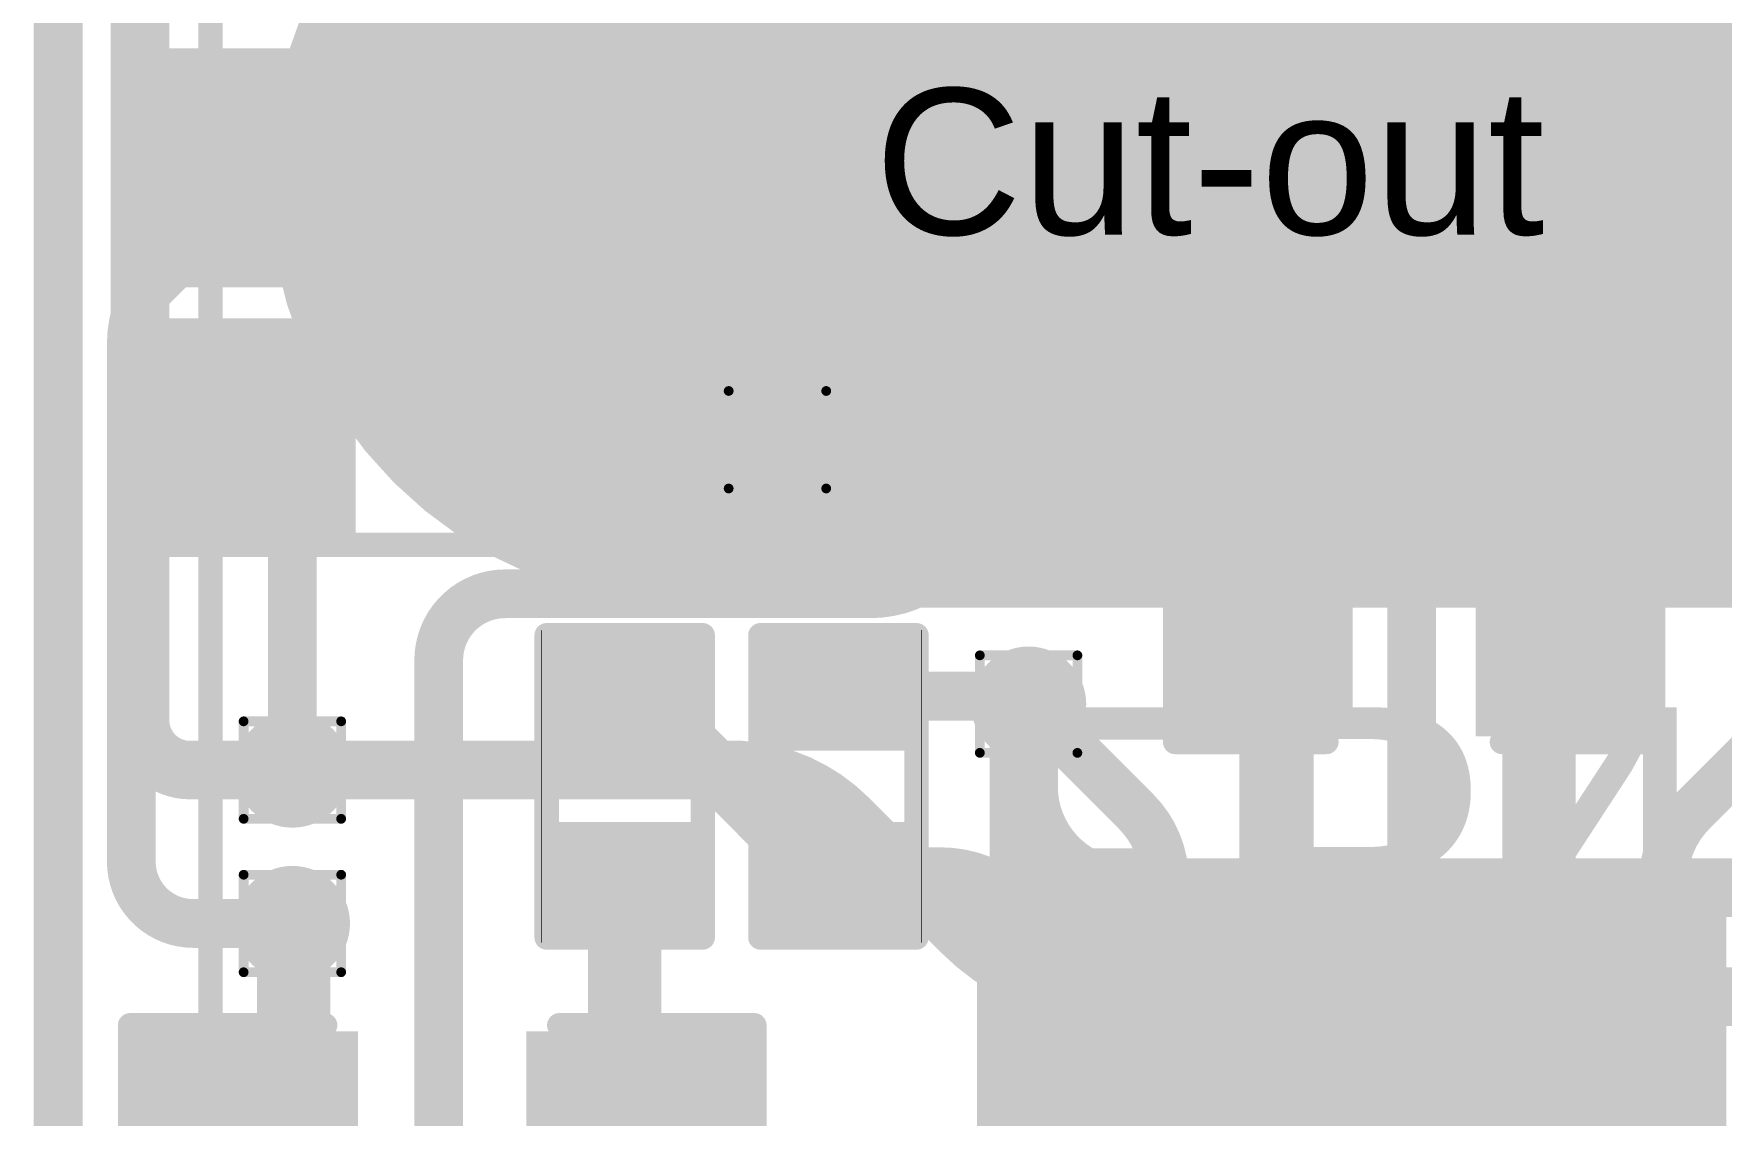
# Model space of a CAD drawing. Header units: inches. Extents: x 3 to 457, y -41 to 239.
# Drawn here: x 11.67 to 20.46, y 8.4 to 14.03 of the extents above; entities that cross this region are included whole.
import ezdxf

# ---------------------------------------------------------------- set-up
doc = ezdxf.new("R2010")
doc.units = ezdxf.units.IN
for name, color, linetype in [('Board Outline', 216, 'Continuous'), ('Bottom Layer', 5, 'Continuous'), ('Bottom Overlay', 54, 'Continuous'), ('Bottom Paste', 16, 'Continuous'), ('Bottom Solder', 6, 'Continuous'), ('Dimension', 6, 'Continuous'), ('Drill Drawing', 1, 'Continuous'), ('Fabrication', 76, 'Continuous'), ('Top Layer', 1, 'Continuous'), ('Top Overlay', 2, 'Continuous'), ('Top Paste', 8, 'Continuous'), ('Top Solder', 216, 'Continuous'), ('Via Holes', 16, 'Continuous')]:
    doc.layers.add(name, color=color, linetype=linetype)
doc.styles.add('Arial', font='', dxfattribs={"height": 0.2})
doc.styles.add('Arial Black_Bold', font='', dxfattribs={"height": 0.2})
doc.styles.get('Arial').set_extended_font_data('Arial')
doc.styles.get('Arial Black_Bold').set_extended_font_data('Arial Black', bold=True)

# ---------------------------------------------------------------- blocks, each defined once
blk = doc.blocks.new('S______B______4')
at = {"layer": 'Top Layer'}
for points in [[(-1.143, -0.4445), (-1.143, 0.4445), (-0.381, 0.4445), (-0.381, -0.4445)], [(0.381, -0.4445), (0.381, 0.4445), (1.143, 0.4445), (1.143, -0.4445)]]:
    blk.add_hatch(color=1, dxfattribs=at).paths.add_polyline_path(points)
at = {"layer": 'Top Paste'}
for points in [[(-1.143, -0.4445), (-1.143, 0.4445), (-0.381, 0.4445), (-0.381, -0.4445)], [(0.381, -0.4445), (0.381, 0.4445), (1.143, 0.4445), (1.143, -0.4445)]]:
    blk.add_hatch(color=8, dxfattribs=at).paths.add_polyline_path(points)
at = {"layer": 'Top Solder'}
for points in [[(-1.2446, -0.5461), (-1.2446, 0.5461), (-0.2794, 0.5461), (-0.2794, -0.5461)], [(0.2794, -0.5461), (0.2794, 0.5461), (1.2446, 0.5461), (1.2446, -0.5461)]]:
    blk.add_hatch(color=216, dxfattribs=at).paths.add_polyline_path(points)
at = {"layer": 'Top Overlay'}
for points in [[(-1.27, -0.5588, 0.127, 0.127, 0), (-1.27, 0.5588, 0.127, 0.127, 0)], [(-1.27, 0.5588, 0.127, 0.127, 0), (1.27, 0.5588, 0.127, 0.127, 0)], [(1.27, -0.5588, 0.127, 0.127, 0), (1.27, 0.5588, 0.127, 0.127, 0)], [(-1.27, -0.5588, 0.127, 0.127, 0), (1.27, -0.5588, 0.127, 0.127, 0)]]:
    blk.add_lwpolyline(points, format="xyseb", dxfattribs=at)
for points in [[(-1.30175, 0.5588, 0.0635, 0.0635, 1), (-1.23825, 0.5588, 0.0635, 0.0635, 1)], [(-1.30175, 0.5588, 0.0635, 0.0635, 1), (-1.23825, 0.5588, 0.0635, 0.0635, 1)], [(1.23825, 0.5588, 0.0635, 0.0635, 1), (1.30175, 0.5588, 0.0635, 0.0635, 1)], [(1.23825, 0.5588, 0.0635, 0.0635, 1), (1.30175, 0.5588, 0.0635, 0.0635, 1)], [(-1.30175, -0.5588, 0.0635, 0.0635, 1), (-1.23825, -0.5588, 0.0635, 0.0635, 1)], [(-1.30175, -0.5588, 0.0635, 0.0635, 1), (-1.23825, -0.5588, 0.0635, 0.0635, 1)], [(1.23825, -0.5588, 0.0635, 0.0635, 1), (1.30175, -0.5588, 0.0635, 0.0635, 1)], [(1.23825, -0.5588, 0.0635, 0.0635, 1), (1.30175, -0.5588, 0.0635, 0.0635, 1)]]:
    blk.add_lwpolyline(points, format="xyseb", close=True, dxfattribs=at)
blk = doc.blocks.new('S______B______5')
at = {"layer": 'Top Layer'}
for points in [[(-1.143, -0.4445), (-1.143, 0.4445), (-0.381, 0.4445), (-0.381, -0.4445)], [(0.381, -0.4445), (0.381, 0.4445), (1.143, 0.4445), (1.143, -0.4445)]]:
    blk.add_hatch(color=1, dxfattribs=at).paths.add_polyline_path(points)
at = {"layer": 'Top Paste'}
for points in [[(-1.143, -0.4445), (-1.143, 0.4445), (-0.381, 0.4445), (-0.381, -0.4445)], [(0.381, -0.4445), (0.381, 0.4445), (1.143, 0.4445), (1.143, -0.4445)]]:
    blk.add_hatch(color=8, dxfattribs=at).paths.add_polyline_path(points)
at = {"layer": 'Top Solder'}
for points in [[(-1.2446, -0.5461), (-1.2446, 0.5461), (-0.2794, 0.5461), (-0.2794, -0.5461)], [(0.2794, -0.5461), (0.2794, 0.5461), (1.2446, 0.5461), (1.2446, -0.5461)]]:
    blk.add_hatch(color=216, dxfattribs=at).paths.add_polyline_path(points)
at = {"layer": 'Top Overlay'}
for points in [[(-1.27, 0.5588, 0.127, 0.127, 0), (-1.27, -0.5588, 0.127, 0.127, 0)], [(1.27, 0.5588, 0.127, 0.127, 0), (-1.27, 0.5588, 0.127, 0.127, 0)], [(1.27, 0.5588, 0.127, 0.127, 0), (1.27, -0.5588, 0.127, 0.127, 0)], [(1.27, -0.5588, 0.127, 0.127, 0), (-1.27, -0.5588, 0.127, 0.127, 0)]]:
    blk.add_lwpolyline(points, format="xyseb", dxfattribs=at)
for points in [[(-1.30175, 0.5588, 0.0635, 0.0635, 1), (-1.23825, 0.5588, 0.0635, 0.0635, 1)], [(-1.30175, 0.5588, 0.0635, 0.0635, 1), (-1.23825, 0.5588, 0.0635, 0.0635, 1)], [(1.23825, 0.5588, 0.0635, 0.0635, 1), (1.30175, 0.5588, 0.0635, 0.0635, 1)], [(1.23825, 0.5588, 0.0635, 0.0635, 1), (1.30175, 0.5588, 0.0635, 0.0635, 1)], [(-1.30175, -0.5588, 0.0635, 0.0635, 1), (-1.23825, -0.5588, 0.0635, 0.0635, 1)], [(-1.30175, -0.5588, 0.0635, 0.0635, 1), (-1.23825, -0.5588, 0.0635, 0.0635, 1)], [(1.23825, -0.5588, 0.0635, 0.0635, 1), (1.30175, -0.5588, 0.0635, 0.0635, 1)], [(1.23825, -0.5588, 0.0635, 0.0635, 1), (1.30175, -0.5588, 0.0635, 0.0635, 1)]]:
    blk.add_lwpolyline(points, format="xyseb", close=True, dxfattribs=at)
blk = doc.blocks.new('TSSOP_14_21')
at = {"layer": 'Top Layer'}
for points in [[(-3.65, 1.525), (-2.15, 1.525), (-2.15, 1.075), (-3.65, 1.075)], [(-3.65, 0.875), (-2.15, 0.875), (-2.15, 0.425), (-3.65, 0.425)], [(-3.65, 0.225), (-2.15, 0.225), (-2.15, -0.225), (-3.65, -0.225)], [(-3.65, -0.425), (-2.15, -0.425), (-2.15, -0.875), (-3.65, -0.875)], [(-3.65, -1.075), (-2.15, -1.075), (-2.15, -1.525), (-3.65, -1.525)], [(-3.65, -1.725), (-2.15, -1.725), (-2.15, -2.175), (-3.65, -2.175)]]:
    blk.add_hatch(color=1, dxfattribs=at).paths.add_polyline_path(points)
at = {"layer": 'Top Paste'}
for points in [[(-3.65, 1.525), (-2.15, 1.525), (-2.15, 1.075), (-3.65, 1.075)], [(-3.65, 0.875), (-2.15, 0.875), (-2.15, 0.425), (-3.65, 0.425)], [(-3.65, 0.225), (-2.15, 0.225), (-2.15, -0.225), (-3.65, -0.225)], [(-3.65, -0.425), (-2.15, -0.425), (-2.15, -0.875), (-3.65, -0.875)], [(-3.65, -1.075), (-2.15, -1.075), (-2.15, -1.525), (-3.65, -1.525)], [(-3.65, -1.725), (-2.15, -1.725), (-2.15, -2.175), (-3.65, -2.175)]]:
    blk.add_hatch(color=8, dxfattribs=at).paths.add_polyline_path(points)
at = {"layer": 'Top Solder'}
for points in [[(-3.7516, 1.6266), (-2.0484, 1.6266), (-2.0484, 0.9734), (-3.7516, 0.9734)], [(-3.7516, 0.9766), (-2.0484, 0.9766), (-2.0484, 0.3234), (-3.7516, 0.3234)], [(-3.7516, 0.3266), (-2.0484, 0.3266), (-2.0484, -0.3266), (-3.7516, -0.3266)], [(-3.7516, -0.3234), (-2.0484, -0.3234), (-2.0484, -0.9766), (-3.7516, -0.9766)], [(-3.7516, -0.9734), (-2.0484, -0.9734), (-2.0484, -1.6266), (-3.7516, -1.6266)], [(-3.7516, -1.6234), (-2.0484, -1.6234), (-2.0484, -2.2766), (-3.7516, -2.2766)]]:
    blk.add_hatch(color=216, dxfattribs=at).paths.add_polyline_path(points)
blk = doc.blocks.new('R___0402_33')
at = {"layer": 'Top Layer'}
for points in [[(-0.6985, -0.3175), (-0.6985, 0.3175), (-0.2413, 0.3175), (-0.2413, -0.3175)], [(0.2413, -0.3175), (0.2413, 0.3175), (0.6985, 0.3175), (0.6985, -0.3175)]]:
    blk.add_hatch(color=1, dxfattribs=at).paths.add_polyline_path(points)
at = {"layer": 'Top Paste'}
for points in [[(-0.6985, -0.3175), (-0.6985, 0.3175), (-0.2413, 0.3175), (-0.2413, -0.3175)], [(0.2413, -0.3175), (0.2413, 0.3175), (0.6985, 0.3175), (0.6985, -0.3175)]]:
    blk.add_hatch(color=8, dxfattribs=at).paths.add_polyline_path(points)
at = {"layer": 'Top Solder'}
for points in [[(-0.7535, -0.3725), (-0.7535, 0.3725), (-0.1863, 0.3725), (-0.1863, -0.3725)], [(0.1863, -0.3725), (0.1863, 0.3725), (0.7535, 0.3725), (0.7535, -0.3725)]]:
    blk.add_hatch(color=216, dxfattribs=at).paths.add_polyline_path(points)
at = {"layer": 'Top Overlay'}
for points in [[(-0.7874, -0.4064, 0.127, 0.127, 0), (-0.7874, 0.4064, 0.127, 0.127, 0)], [(0.7874, 0.4064, 0.127, 0.127, 0), (-0.7874, 0.4064, 0.127, 0.127, 0)], [(0.7874, -0.4064, 0.127, 0.127, 0), (0.7874, 0.4064, 0.127, 0.127, 0)], [(0.7874, -0.4064, 0.127, 0.127, 0), (-0.7874, -0.4064, 0.127, 0.127, 0)], [(0.8128, -0.4318, 0.00323, 0.00323, 0), (-0.8128, -0.4318, 0.00323, 0.00323, 0)]]:
    blk.add_lwpolyline(points, format="xyseb", dxfattribs=at)
for points in [[(-0.8191, 0.4064, 0.0635, 0.0635, 1), (-0.7556, 0.4064, 0.0635, 0.0635, 1)], [(-0.8191, 0.4064, 0.0635, 0.0635, 1), (-0.7556, 0.4064, 0.0635, 0.0635, 1)], [(0.7556, 0.4064, 0.0635, 0.0635, 1), (0.8191, 0.4064, 0.0635, 0.0635, 1)], [(0.7556, 0.4064, 0.0635, 0.0635, 1), (0.8191, 0.4064, 0.0635, 0.0635, 1)], [(-0.8191, -0.4064, 0.0635, 0.0635, 1), (-0.7556, -0.4064, 0.0635, 0.0635, 1)], [(-0.8191, -0.4064, 0.0635, 0.0635, 1), (-0.7556, -0.4064, 0.0635, 0.0635, 1)], [(0.7556, -0.4064, 0.0635, 0.0635, 1), (0.8191, -0.4064, 0.0635, 0.0635, 1)], [(0.7556, -0.4064, 0.0635, 0.0635, 1), (0.8191, -0.4064, 0.0635, 0.0635, 1)], [(-0.8136, -0.4318, 0.00161, 0.00161, 1), (-0.812, -0.4318, 0.00161, 0.00161, 1)], [(0.812, -0.4318, 0.00161, 0.00161, 1), (0.8136, -0.4318, 0.00161, 0.00161, 1)]]:
    blk.add_lwpolyline(points, format="xyseb", close=True, dxfattribs=at)
blk = doc.blocks.new('R___0402_38')
at = {"layer": 'Top Layer'}
for points in [[(-0.6985, -0.3175), (-0.6985, 0.3175), (-0.2413, 0.3175), (-0.2413, -0.3175)], [(0.2413, -0.3175), (0.2413, 0.3175), (0.6985, 0.3175), (0.6985, -0.3175)]]:
    blk.add_hatch(color=1, dxfattribs=at).paths.add_polyline_path(points)
at = {"layer": 'Top Paste'}
for points in [[(-0.6985, -0.3175), (-0.6985, 0.3175), (-0.2413, 0.3175), (-0.2413, -0.3175)], [(0.2413, -0.3175), (0.2413, 0.3175), (0.6985, 0.3175), (0.6985, -0.3175)]]:
    blk.add_hatch(color=8, dxfattribs=at).paths.add_polyline_path(points)
at = {"layer": 'Top Solder'}
for points in [[(-0.7535, -0.3725), (-0.7535, 0.3725), (-0.1863, 0.3725), (-0.1863, -0.3725)], [(0.1863, -0.3725), (0.1863, 0.3725), (0.7535, 0.3725), (0.7535, -0.3725)]]:
    blk.add_hatch(color=216, dxfattribs=at).paths.add_polyline_path(points)
at = {"layer": 'Top Overlay'}
for points in [[(-0.7874, 0.4064, 0.127, 0.127, 0), (-0.7874, -0.4064, 0.127, 0.127, 0)], [(-0.7874, 0.4064, 0.127, 0.127, 0), (0.7874, 0.4064, 0.127, 0.127, 0)], [(0.7874, 0.4064, 0.127, 0.127, 0), (0.7874, -0.4064, 0.127, 0.127, 0)], [(-0.7874, -0.4064, 0.127, 0.127, 0), (0.7874, -0.4064, 0.127, 0.127, 0)], [(-0.8128, -0.4318, 0.00323, 0.00323, 0), (0.8128, -0.4318, 0.00323, 0.00323, 0)]]:
    blk.add_lwpolyline(points, format="xyseb", dxfattribs=at)
for points in [[(-0.8191, 0.4064, 0.0635, 0.0635, 1), (-0.7556, 0.4064, 0.0635, 0.0635, 1)], [(-0.8191, 0.4064, 0.0635, 0.0635, 1), (-0.7556, 0.4064, 0.0635, 0.0635, 1)], [(0.7556, 0.4064, 0.0635, 0.0635, 1), (0.8191, 0.4064, 0.0635, 0.0635, 1)], [(0.7556, 0.4064, 0.0635, 0.0635, 1), (0.8191, 0.4064, 0.0635, 0.0635, 1)], [(-0.8191, -0.4064, 0.0635, 0.0635, 1), (-0.7556, -0.4064, 0.0635, 0.0635, 1)], [(-0.8191, -0.4064, 0.0635, 0.0635, 1), (-0.7556, -0.4064, 0.0635, 0.0635, 1)], [(0.7556, -0.4064, 0.0635, 0.0635, 1), (0.8191, -0.4064, 0.0635, 0.0635, 1)], [(0.7556, -0.4064, 0.0635, 0.0635, 1), (0.8191, -0.4064, 0.0635, 0.0635, 1)], [(-0.8136, -0.4318, 0.00161, 0.00161, 1), (-0.812, -0.4318, 0.00161, 0.00161, 1)], [(0.812, -0.4318, 0.00161, 0.00161, 1), (0.8136, -0.4318, 0.00161, 0.00161, 1)]]:
    blk.add_lwpolyline(points, format="xyseb", close=True, dxfattribs=at)
blk = doc.blocks.new('SEMG_PAD_B_56')
at = {"layer": 'Bottom Layer'}
h = blk.add_hatch(color=5, dxfattribs=at)
edge = h.paths.add_edge_path()
edge.add_arc((-3.15, 0.0128), 2.1, 90, 270)
edge.add_line((-3.15, -2.0872), (3.15, -2.0872))
edge.add_arc((3.15, 0.0128), 2.1, 270, 450)
edge.add_line((3.15, 2.1128), (-3.15, 2.1128))
at = {"layer": 'Bottom Paste'}
h = blk.add_hatch(color=16, dxfattribs=at)
edge = h.paths.add_edge_path()
edge.add_arc((-3.15, 0.0128), 2.1, 90, 270)
edge.add_line((-3.15, -2.0872), (3.15, -2.0872))
edge.add_arc((3.15, 0.0128), 2.1, 270, 450)
edge.add_line((3.15, 2.1128), (-3.15, 2.1128))
at = {"layer": 'Bottom Solder'}
h = blk.add_hatch(color=6, dxfattribs=at)
edge = h.paths.add_edge_path()
edge.add_arc((-3.15, 0.0128), 2.2016, 90, 270)
edge.add_line((-3.15, -2.1888), (3.15, -2.1888))
edge.add_arc((3.15, 0.0128), 2.2016, 270, 450)
edge.add_line((3.15, 2.2144), (-3.15, 2.2144))
at = {"layer": 'Bottom Overlay'}
blk.add_lwpolyline([(5.6833, 10.9658, 0.127, 0.127, 0), (5.6833, -10.9656, 0.127, 0.127, 0)], format="xyseb", dxfattribs=at)
blk = doc.blocks.new('C___0805_63')
at = {"layer": 'Top Layer'}
for points in [[(-1.524, 0.762), (-0.508, 0.762), (-0.508, -0.762), (-1.524, -0.762)], [(0.508, 0.762), (1.524, 0.762), (1.524, -0.762), (0.508, -0.762)]]:
    blk.add_hatch(color=1, dxfattribs=at).paths.add_polyline_path(points)
at = {"layer": 'Top Paste'}
for points in [[(-1.524, 0.762), (-0.508, 0.762), (-0.508, -0.762), (-1.524, -0.762)], [(0.508, 0.762), (1.524, 0.762), (1.524, -0.762), (0.508, -0.762)]]:
    blk.add_hatch(color=8, dxfattribs=at).paths.add_polyline_path(points)
at = {"layer": 'Top Solder'}
for points in [[(-1.594, 0.832), (-0.438, 0.832), (-0.438, -0.832), (-1.594, -0.832)], [(0.438, 0.832), (1.594, 0.832), (1.594, -0.832), (0.438, -0.832)]]:
    blk.add_hatch(color=216, dxfattribs=at).paths.add_polyline_path(points)
at = {"layer": 'Top Overlay'}
for points in [[(-1.6256, 0.8636, 0.127, 0.127, 0), (-1.6256, -0.8636, 0.127, 0.127, 0)], [(-0.6096, 0.8636, 0.127, 0.127, 0), (-1.6256, 0.8636, 0.127, 0.127, 0)], [(1.6256, 0.8636, 0.127, 0.127, 0), (0.6096, 0.8636, 0.127, 0.127, 0)], [(1.6256, 0.8636, 0.127, 0.127, 0), (1.6256, -0.8636, 0.127, 0.127, 0)], [(-0.6096, -0.8636, 0.127, 0.127, 0), (-1.6256, -0.8636, 0.127, 0.127, 0)], [(1.6256, -0.8636, 0.127, 0.127, 0), (0.6096, -0.8636, 0.127, 0.127, 0)]]:
    blk.add_lwpolyline(points, format="xyseb", dxfattribs=at)
for points in [[(-1.6574, 0.8636, 0.0635, 0.0635, 1), (-1.5938, 0.8636, 0.0635, 0.0635, 1)], [(-1.6574, 0.8636, 0.0635, 0.0635, 1), (-1.5938, 0.8636, 0.0635, 0.0635, 1)], [(-0.6413, 0.8636, 0.0635, 0.0635, 1), (-0.5778, 0.8636, 0.0635, 0.0635, 1)], [(0.5778, 0.8636, 0.0635, 0.0635, 1), (0.6413, 0.8636, 0.0635, 0.0635, 1)], [(1.5938, 0.8636, 0.0635, 0.0635, 1), (1.6574, 0.8636, 0.0635, 0.0635, 1)], [(1.5938, 0.8636, 0.0635, 0.0635, 1), (1.6574, 0.8636, 0.0635, 0.0635, 1)], [(-1.6574, -0.8636, 0.0635, 0.0635, 1), (-1.5938, -0.8636, 0.0635, 0.0635, 1)], [(-1.6574, -0.8636, 0.0635, 0.0635, 1), (-1.5938, -0.8636, 0.0635, 0.0635, 1)], [(-0.6413, -0.8636, 0.0635, 0.0635, 1), (-0.5778, -0.8636, 0.0635, 0.0635, 1)], [(0.5778, -0.8636, 0.0635, 0.0635, 1), (0.6413, -0.8636, 0.0635, 0.0635, 1)], [(1.5938, -0.8636, 0.0635, 0.0635, 1), (1.6574, -0.8636, 0.0635, 0.0635, 1)], [(1.5938, -0.8636, 0.0635, 0.0635, 1), (1.6574, -0.8636, 0.0635, 0.0635, 1)]]:
    blk.add_lwpolyline(points, format="xyseb", close=True, dxfattribs=at)
blk = doc.blocks.new('C___0603_67')
at = {"layer": 'Top Layer'}
for points in [[(-0.381, 0.4445), (-0.381, -0.4445), (-1.143, -0.4445), (-1.143, 0.4445)], [(1.143, 0.4445), (1.143, -0.4445), (0.381, -0.4445), (0.381, 0.4445)]]:
    blk.add_hatch(color=1, dxfattribs=at).paths.add_polyline_path(points)
at = {"layer": 'Top Paste'}
for points in [[(-0.381, 0.4445), (-0.381, -0.4445), (-1.143, -0.4445), (-1.143, 0.4445)], [(1.143, 0.4445), (1.143, -0.4445), (0.381, -0.4445), (0.381, 0.4445)]]:
    blk.add_hatch(color=8, dxfattribs=at).paths.add_polyline_path(points)
at = {"layer": 'Top Solder'}
for points in [[(-0.321, 0.5045), (-0.321, -0.5045), (-1.203, -0.5045), (-1.203, 0.5045)], [(1.203, 0.5045), (1.203, -0.5045), (0.321, -0.5045), (0.321, 0.5045)]]:
    blk.add_hatch(color=216, dxfattribs=at).paths.add_polyline_path(points)
at = {"layer": 'Top Overlay'}
for points in [[(-0.4572, 0.5334, 0.127, 0.127, 0), (-1.2446, 0.5334, 0.127, 0.127, 0)], [(-1.2446, 0.5334, 0.127, 0.127, 0), (-1.2446, -0.5334, 0.127, 0.127, 0)], [(1.2446, 0.5334, 0.127, 0.127, 0), (0.4572, 0.5334, 0.127, 0.127, 0)], [(1.2446, 0.5334, 0.127, 0.127, 0), (1.2446, -0.5334, 0.127, 0.127, 0)], [(-0.4572, -0.5334, 0.127, 0.127, 0), (-1.2446, -0.5334, 0.127, 0.127, 0)], [(1.2446, -0.5334, 0.127, 0.127, 0), (0.4572, -0.5334, 0.127, 0.127, 0)]]:
    blk.add_lwpolyline(points, format="xyseb", dxfattribs=at)
for points in [[(-1.2764, 0.5334, 0.0635, 0.0635, 1), (-1.2128, 0.5334, 0.0635, 0.0635, 1)], [(-1.2764, 0.5334, 0.0635, 0.0635, 1), (-1.2128, 0.5334, 0.0635, 0.0635, 1)], [(-0.4889, 0.5334, 0.0635, 0.0635, 1), (-0.4254, 0.5334, 0.0635, 0.0635, 1)], [(0.4254, 0.5334, 0.0635, 0.0635, 1), (0.4889, 0.5334, 0.0635, 0.0635, 1)], [(1.2128, 0.5334, 0.0635, 0.0635, 1), (1.2764, 0.5334, 0.0635, 0.0635, 1)], [(1.2128, 0.5334, 0.0635, 0.0635, 1), (1.2764, 0.5334, 0.0635, 0.0635, 1)], [(-1.2764, -0.5334, 0.0635, 0.0635, 1), (-1.2128, -0.5334, 0.0635, 0.0635, 1)], [(-1.2764, -0.5334, 0.0635, 0.0635, 1), (-1.2128, -0.5334, 0.0635, 0.0635, 1)], [(-0.4889, -0.5334, 0.0635, 0.0635, 1), (-0.4254, -0.5334, 0.0635, 0.0635, 1)], [(0.4254, -0.5334, 0.0635, 0.0635, 1), (0.4889, -0.5334, 0.0635, 0.0635, 1)], [(1.2128, -0.5334, 0.0635, 0.0635, 1), (1.2764, -0.5334, 0.0635, 0.0635, 1)], [(1.2128, -0.5334, 0.0635, 0.0635, 1), (1.2764, -0.5334, 0.0635, 0.0635, 1)]]:
    blk.add_lwpolyline(points, format="xyseb", close=True, dxfattribs=at)
blk = doc.blocks.new('____0402_69')
at = {"layer": 'Top Layer'}
for points in [[(-0.6985, -0.3175), (-0.6985, 0.3175), (-0.2413, 0.3175), (-0.2413, -0.3175)], [(0.2413, -0.3175), (0.2413, 0.3175), (0.6985, 0.3175), (0.6985, -0.3175)]]:
    blk.add_hatch(color=1, dxfattribs=at).paths.add_polyline_path(points)
at = {"layer": 'Top Paste'}
for points in [[(-0.6985, -0.3175), (-0.6985, 0.3175), (-0.2413, 0.3175), (-0.2413, -0.3175)], [(0.2413, -0.3175), (0.2413, 0.3175), (0.6985, 0.3175), (0.6985, -0.3175)]]:
    blk.add_hatch(color=8, dxfattribs=at).paths.add_polyline_path(points)
at = {"layer": 'Top Solder'}
for points in [[(-0.7585, -0.3775), (-0.7585, 0.3775), (-0.1813, 0.3775), (-0.1813, -0.3775)], [(0.1813, -0.3775), (0.1813, 0.3775), (0.7585, 0.3775), (0.7585, -0.3775)]]:
    blk.add_hatch(color=216, dxfattribs=at).paths.add_polyline_path(points)
at = {"layer": 'Top Overlay'}
for points in [[(-0.2794, 0.4064, 0.127, 0.127, 0), (-0.7874, 0.4064, 0.127, 0.127, 0)], [(-0.7874, 0.4064, 0.127, 0.127, 0), (-0.7874, -0.4064, 0.127, 0.127, 0)], [(0.7874, 0.4064, 0.127, 0.127, 0), (0.2794, 0.4064, 0.127, 0.127, 0)], [(0.7874, 0.4064, 0.127, 0.127, 0), (0.7874, -0.4064, 0.127, 0.127, 0)], [(-0.2794, -0.4064, 0.127, 0.127, 0), (-0.7874, -0.4064, 0.127, 0.127, 0)], [(0.7874, -0.4064, 0.127, 0.127, 0), (0.2794, -0.4064, 0.127, 0.127, 0)]]:
    blk.add_lwpolyline(points, format="xyseb", dxfattribs=at)
for points in [[(-0.8191, 0.4064, 0.0635, 0.0635, 1), (-0.7556, 0.4064, 0.0635, 0.0635, 1)], [(-0.8191, 0.4064, 0.0635, 0.0635, 1), (-0.7556, 0.4064, 0.0635, 0.0635, 1)], [(-0.3111, 0.4064, 0.0635, 0.0635, 1), (-0.2477, 0.4064, 0.0635, 0.0635, 1)], [(0.2477, 0.4064, 0.0635, 0.0635, 1), (0.3111, 0.4064, 0.0635, 0.0635, 1)], [(0.7556, 0.4064, 0.0635, 0.0635, 1), (0.8191, 0.4064, 0.0635, 0.0635, 1)], [(0.7556, 0.4064, 0.0635, 0.0635, 1), (0.8191, 0.4064, 0.0635, 0.0635, 1)], [(-0.8191, -0.4064, 0.0635, 0.0635, 1), (-0.7556, -0.4064, 0.0635, 0.0635, 1)], [(-0.8191, -0.4064, 0.0635, 0.0635, 1), (-0.7556, -0.4064, 0.0635, 0.0635, 1)], [(-0.3111, -0.4064, 0.0635, 0.0635, 1), (-0.2477, -0.4064, 0.0635, 0.0635, 1)], [(0.2477, -0.4064, 0.0635, 0.0635, 1), (0.3111, -0.4064, 0.0635, 0.0635, 1)], [(0.7556, -0.4064, 0.0635, 0.0635, 1), (0.8191, -0.4064, 0.0635, 0.0635, 1)], [(0.7556, -0.4064, 0.0635, 0.0635, 1), (0.8191, -0.4064, 0.0635, 0.0635, 1)]]:
    blk.add_lwpolyline(points, format="xyseb", close=True, dxfattribs=at)

msp = doc.modelspace()

# ---------------------------------------------------------------- hatches: boundary and pattern name
at = {"layer": 'Bottom Layer'}
h = msp.add_hatch(color=5, dxfattribs=at)
edge = h.paths.add_edge_path()
edge.add_arc((15.5475, 11.9183), 0.3, 0, 360)
h = msp.add_hatch(color=5, dxfattribs=at)
edge = h.paths.add_edge_path()
edge.add_arc((16.8556, 10.541), 0.3, 0, 360)
h = msp.add_hatch(color=5, dxfattribs=at)
edge = h.paths.add_edge_path()
edge.add_arc((13.0214, 10.1972), 0.3, 0, 360)
h = msp.add_hatch(color=5, dxfattribs=at)
edge = h.paths.add_edge_path()
edge.add_arc((13.0214, 9.398), 0.3, 0, 360)
at = {"layer": 'Top Layer'}
msp.add_hatch(color=1, dxfattribs=at).paths.add_polyline_path([(19.5619, 12.4136), (20.2033, 12.4136), (20.2033, 13.0486), (19.5619, 13.0486)])
h = msp.add_hatch(color=1, dxfattribs=at)
edge = h.paths.add_edge_path()
edge.add_arc((15.5475, 11.9183), 0.3, 0, 360)
h = msp.add_hatch(color=1, dxfattribs=at)
edge = h.paths.add_edge_path()
edge.add_arc((16.8556, 10.541), 0.3, 0, 360)
h = msp.add_hatch(color=1, dxfattribs=at)
edge = h.paths.add_edge_path()
edge.add_arc((13.0214, 10.1972), 0.3, 0, 360)
h = msp.add_hatch(color=1, dxfattribs=at)
edge = h.paths.add_edge_path()
edge.add_arc((13.0214, 9.398), 0.3, 0, 360)
at = {"layer": 'Via Holes'}
h = msp.add_hatch(color=7, dxfattribs=at)
edge = h.paths.add_edge_path()
edge.add_arc((15.5475, 11.9183), 0.15, 0, 360)
h = msp.add_hatch(color=7, dxfattribs=at)
edge = h.paths.add_edge_path()
edge.add_arc((16.8556, 10.541), 0.15, 0, 360)
h = msp.add_hatch(color=7, dxfattribs=at)
edge = h.paths.add_edge_path()
edge.add_arc((13.0214, 10.1972), 0.15, 0, 360)
h = msp.add_hatch(color=7, dxfattribs=at)
edge = h.paths.add_edge_path()
edge.add_arc((13.0214, 9.398), 0.15, 0, 360)

# ---------------------------------------------------------------- linework, layer by layer
at = {"layer": 'Board Outline'}
msp.add_lwpolyline([(11.8014, 2.3169, 0.127, 0.127, 0), (11.8015, 24.1726, 0.127, 0.127, 0)], format="xyseb", dxfattribs=at)
at = {"layer": 'Bottom Layer'}
for points in [[(12.228, 10.4572, 0.3048, 0.3048, 0), (12.228, 16.9572, 0.3048, 0.3048, 0)], [(16.8556, 10.1105, 0.3048, 0.3048, 0), (16.8556, 10.541, 0.3048, 0.3048, 0)], [(12.488, 10.1972, 0.3048, 0.3048, -0.414214), (12.228, 10.4572, 0.3048, 0.3048, 0)], [(12.488, 10.1972, 0.3048, 0.3048, 0), (13.0214, 10.1972, 0.3048, 0.3048, 0)], [(13.0214, 10.1972, 0.3048, 0.3048, 0), (15.2252, 10.1972, 0.3048, 0.3048, 0)], [(15.2252, 10.1972, 0.3048, 0.3048, 0), (15.2682, 10.1989, 0.3048, 0.3048, 0)], [(15.2682, 10.1989, 0.3048, 0.3048, -0.209443), (15.9156, 9.9458, 0.3048, 0.3048, 0)], [(17.3814, 9.5846, 0.3048, 0.3048, -0.414214), (16.8556, 10.1105, 0.3048, 0.3048, 0)], [(15.9156, 9.9458, 0.3048, 0.3048, 0), (16.5066, 9.3548, 0.3048, 0.3048, 0)], [(17.3814, 9.5846, 0.3048, 0.3048, 0), (23.0283, 9.5846, 0.3048, 0.3048, 0)], [(13.0283, 6.1881, 0.381, 0.381, 0), (13.0283, 9.398, 0.381, 0.381, 0)], [(17.3194, 9.017, 0.3048, 0.3048, -0.199559), (16.5066, 9.3549, 0.3048, 0.3048, 0)], [(17.3194, 9.017, 0.3048, 0.3048, 0), (22.267, 9.017, 0.3048, 0.3048, 0)]]:
    msp.add_lwpolyline(points, format="xyseb", dxfattribs=at)
for points in [[(16.7794, 10.541, 0.1524, 0.1524, 1), (16.9318, 10.541, 0.1524, 0.1524, 1)], [(12.1518, 10.4572, 0.1524, 0.1524, 1), (12.3042, 10.4572, 0.1524, 0.1524, 1)], [(12.1518, 10.4572, 0.1524, 0.1524, 1), (12.3042, 10.4572, 0.1524, 0.1524, 1)], [(12.4118, 10.1972, 0.1524, 0.1524, 1), (12.5642, 10.1972, 0.1524, 0.1524, 1)], [(12.4118, 10.1972, 0.1524, 0.1524, 1), (12.5642, 10.1972, 0.1524, 0.1524, 1)], [(12.9452, 10.1972, 0.1524, 0.1524, 1), (13.0976, 10.1972, 0.1524, 0.1524, 1)], [(12.9452, 10.1972, 0.1524, 0.1524, 1), (13.0976, 10.1972, 0.1524, 0.1524, 1)], [(15.149, 10.1972, 0.1524, 0.1524, 1), (15.3014, 10.1972, 0.1524, 0.1524, 1)], [(15.149, 10.1972, 0.1524, 0.1524, 1), (15.3014, 10.1972, 0.1524, 0.1524, 1)], [(15.192, 10.1989, 0.1524, 0.1524, 1), (15.3444, 10.1989, 0.1524, 0.1524, 1)], [(15.192, 10.1989, 0.1524, 0.1524, 1), (15.3444, 10.1989, 0.1524, 0.1524, 1)], [(16.7794, 10.1105, 0.1524, 0.1524, 1), (16.9318, 10.1105, 0.1524, 0.1524, 1)], [(16.7794, 10.1105, 0.1524, 0.1524, 1), (16.9318, 10.1105, 0.1524, 0.1524, 1)], [(15.8394, 9.9458, 0.1524, 0.1524, 1), (15.9918, 9.9458, 0.1524, 0.1524, 1)], [(15.8394, 9.9458, 0.1524, 0.1524, 1), (15.9918, 9.9458, 0.1524, 0.1524, 1)], [(17.3052, 9.5846, 0.1524, 0.1524, 1), (17.4576, 9.5846, 0.1524, 0.1524, 1)], [(17.3052, 9.5846, 0.1524, 0.1524, 1), (17.4576, 9.5846, 0.1524, 0.1524, 1)], [(12.933, 9.398, 0.1905, 0.1905, 1), (13.1235, 9.398, 0.1905, 0.1905, 1)], [(16.4304, 9.3549, 0.1524, 0.1524, 1), (16.5828, 9.3549, 0.1524, 0.1524, 1)], [(16.4304, 9.3548, 0.1524, 0.1524, 1), (16.5828, 9.3548, 0.1524, 0.1524, 1)], [(17.2432, 9.017, 0.1524, 0.1524, 1), (17.3956, 9.017, 0.1524, 0.1524, 1)], [(17.2432, 9.017, 0.1524, 0.1524, 1), (17.3956, 9.017, 0.1524, 0.1524, 1)]]:
    msp.add_lwpolyline(points, format="xyseb", close=True, dxfattribs=at)
at = {"layer": 'Dimension'}
msp.add_lwpolyline([(11.8014, 2.6344, 0.254, 0.254, 0), (11.8014, 192.4558, 0.254, 0.254, 0)], format="xyseb", dxfattribs=at)
at = {"layer": 'Drill Drawing'}
for points in [[(15.2935, 12.1723, 0.0508, 0.0508, 0), (15.8015, 12.1723, 0.0508, 0.0508, 0)], [(15.2935, 11.6643, 0.0508, 0.0508, 0), (15.2935, 12.1723, 0.0508, 0.0508, 0)], [(15.8015, 11.6643, 0.0508, 0.0508, 0), (15.8015, 12.1723, 0.0508, 0.0508, 0)], [(15.2935, 11.6643, 0.0508, 0.0508, 0), (15.8015, 11.6643, 0.0508, 0.0508, 0)], [(16.6016, 10.795, 0.0508, 0.0508, 0), (17.1096, 10.795, 0.0508, 0.0508, 0)], [(16.6016, 10.287, 0.0508, 0.0508, 0), (16.6016, 10.795, 0.0508, 0.0508, 0)], [(17.1096, 10.287, 0.0508, 0.0508, 0), (17.1096, 10.795, 0.0508, 0.0508, 0)], [(12.7674, 10.4512, 0.0508, 0.0508, 0), (13.2754, 10.4512, 0.0508, 0.0508, 0)], [(12.7674, 9.9432, 0.0508, 0.0508, 0), (12.7674, 10.4512, 0.0508, 0.0508, 0)], [(13.2754, 9.9432, 0.0508, 0.0508, 0), (13.2754, 10.4512, 0.0508, 0.0508, 0)], [(16.6016, 10.287, 0.0508, 0.0508, 0), (17.1096, 10.287, 0.0508, 0.0508, 0)], [(12.7674, 9.9432, 0.0508, 0.0508, 0), (13.2754, 9.9432, 0.0508, 0.0508, 0)], [(12.7674, 9.652, 0.0508, 0.0508, 0), (13.2754, 9.652, 0.0508, 0.0508, 0)], [(12.7674, 9.144, 0.0508, 0.0508, 0), (12.7674, 9.652, 0.0508, 0.0508, 0)], [(13.2754, 9.144, 0.0508, 0.0508, 0), (13.2754, 9.652, 0.0508, 0.0508, 0)], [(12.7674, 9.144, 0.0508, 0.0508, 0), (13.2754, 9.144, 0.0508, 0.0508, 0)]]:
    msp.add_lwpolyline(points, format="xyseb", dxfattribs=at)
for points in [[(15.2808, 12.1723, 0.0254, 0.0254, 1), (15.3062, 12.1723, 0.0254, 0.0254, 1)], [(15.2808, 12.1723, 0.0254, 0.0254, 1), (15.3062, 12.1723, 0.0254, 0.0254, 1)], [(15.7888, 12.1723, 0.0254, 0.0254, 1), (15.8142, 12.1723, 0.0254, 0.0254, 1)], [(15.7888, 12.1723, 0.0254, 0.0254, 1), (15.8142, 12.1723, 0.0254, 0.0254, 1)], [(15.2808, 11.6643, 0.0254, 0.0254, 1), (15.3062, 11.6643, 0.0254, 0.0254, 1)], [(15.2808, 11.6643, 0.0254, 0.0254, 1), (15.3062, 11.6643, 0.0254, 0.0254, 1)], [(15.7888, 11.6643, 0.0254, 0.0254, 1), (15.8142, 11.6643, 0.0254, 0.0254, 1)], [(15.7888, 11.6643, 0.0254, 0.0254, 1), (15.8142, 11.6643, 0.0254, 0.0254, 1)], [(16.5889, 10.795, 0.0254, 0.0254, 1), (16.6143, 10.795, 0.0254, 0.0254, 1)], [(16.5889, 10.795, 0.0254, 0.0254, 1), (16.6143, 10.795, 0.0254, 0.0254, 1)], [(17.0969, 10.795, 0.0254, 0.0254, 1), (17.1223, 10.795, 0.0254, 0.0254, 1)], [(17.0969, 10.795, 0.0254, 0.0254, 1), (17.1223, 10.795, 0.0254, 0.0254, 1)], [(12.7547, 10.4512, 0.0254, 0.0254, 1), (12.7801, 10.4512, 0.0254, 0.0254, 1)], [(12.7547, 10.4512, 0.0254, 0.0254, 1), (12.7801, 10.4512, 0.0254, 0.0254, 1)], [(13.2627, 10.4512, 0.0254, 0.0254, 1), (13.2881, 10.4512, 0.0254, 0.0254, 1)], [(13.2627, 10.4512, 0.0254, 0.0254, 1), (13.2881, 10.4512, 0.0254, 0.0254, 1)], [(16.5889, 10.287, 0.0254, 0.0254, 1), (16.6143, 10.287, 0.0254, 0.0254, 1)], [(16.5889, 10.287, 0.0254, 0.0254, 1), (16.6143, 10.287, 0.0254, 0.0254, 1)], [(17.0969, 10.287, 0.0254, 0.0254, 1), (17.1223, 10.287, 0.0254, 0.0254, 1)], [(17.0969, 10.287, 0.0254, 0.0254, 1), (17.1223, 10.287, 0.0254, 0.0254, 1)], [(12.7547, 9.9432, 0.0254, 0.0254, 1), (12.7801, 9.9432, 0.0254, 0.0254, 1)], [(12.7547, 9.9432, 0.0254, 0.0254, 1), (12.7801, 9.9432, 0.0254, 0.0254, 1)], [(13.2627, 9.9432, 0.0254, 0.0254, 1), (13.2881, 9.9432, 0.0254, 0.0254, 1)], [(13.2627, 9.9432, 0.0254, 0.0254, 1), (13.2881, 9.9432, 0.0254, 0.0254, 1)], [(12.7547, 9.652, 0.0254, 0.0254, 1), (12.7801, 9.652, 0.0254, 0.0254, 1)], [(12.7547, 9.652, 0.0254, 0.0254, 1), (12.7801, 9.652, 0.0254, 0.0254, 1)], [(13.2627, 9.652, 0.0254, 0.0254, 1), (13.2881, 9.652, 0.0254, 0.0254, 1)], [(13.2627, 9.652, 0.0254, 0.0254, 1), (13.2881, 9.652, 0.0254, 0.0254, 1)], [(12.7547, 9.144, 0.0254, 0.0254, 1), (12.7801, 9.144, 0.0254, 0.0254, 1)], [(12.7547, 9.144, 0.0254, 0.0254, 1), (12.7801, 9.144, 0.0254, 0.0254, 1)], [(13.2627, 9.144, 0.0254, 0.0254, 1), (13.2881, 9.144, 0.0254, 0.0254, 1)], [(13.2627, 9.144, 0.0254, 0.0254, 1), (13.2881, 9.144, 0.0254, 0.0254, 1)]]:
    msp.add_lwpolyline(points, format="xyseb", close=True, dxfattribs=at)
at = {"layer": 'Fabrication'}
for points in [[(11.8014, 2.3169, 0.254, 0.254, 0), (11.8015, 24.1726, 0.254, 0.254, 0)], [(13.0243, 13.2703, 0.254, 0.254, -0.198912), (13.6394, 14.7553, 0.254, 0.254, 0)], [(13.6394, 11.7854, 0.254, 0.254, -0.198912), (13.0243, 13.2703, 0.254, 0.254, 0)], [(15.1243, 11.1703, 0.254, 0.254, -0.198912), (13.6394, 11.7854, 0.254, 0.254, 0)], [(15.1243, 11.1703, 0.254, 0.254, 0), (21.4323, 11.1703, 0.254, 0.254, 0)]]:
    msp.add_lwpolyline(points, format="xyseb", dxfattribs=at)
for points in [[(12.9608, 13.2703, 0.127, 0.127, 1), (13.0878, 13.2703, 0.127, 0.127, 1)], [(12.9608, 13.2703, 0.127, 0.127, 1), (13.0878, 13.2703, 0.127, 0.127, 1)], [(13.5759, 11.7854, 0.127, 0.127, 1), (13.7029, 11.7854, 0.127, 0.127, 1)], [(13.5759, 11.7854, 0.127, 0.127, 1), (13.7029, 11.7854, 0.127, 0.127, 1)], [(15.0608, 11.1703, 0.127, 0.127, 1), (15.1878, 11.1703, 0.127, 0.127, 1)], [(15.0608, 11.1703, 0.127, 0.127, 1), (15.1878, 11.1703, 0.127, 0.127, 1)]]:
    msp.add_lwpolyline(points, format="xyseb", close=True, dxfattribs=at)
at = {"layer": 'Top Layer'}
for points in [[(19.9854, 12.7311, 0.381, 0.381, 0), (19.9854, 17.0988, 0.381, 0.381, 0)], [(15.5475, 13.7795, 0.254, 0.254, 0), (15.5475, 16.3126, 0.254, 0.254, 0)], [(18.1718, 10.7695, 0.254, 0.254, 0), (18.1718, 16.2967, 0.254, 0.254, 0)], [(16.5666, 11.651, 0.254, 0.254, 0), (16.5666, 16.1235, 0.254, 0.254, 0)], [(15.5475, 13.7795, 0.254, 0.254, -0.414214), (15.103, 13.335, 0.254, 0.254, 0)], [(14.393, 13.335, 0.254, 0.254, 0), (15.103, 13.335, 0.254, 0.254, 0)], [(12.2402, 12.6656, 0.254, 0.254, 0), (12.7118, 13.1372, 0.254, 0.254, 0)], [(18.8507, 12.3409, 0.254, 0.254, 0), (18.8507, 12.7311, 0.254, 0.254, 0)], [(12.1825, 12.4187, 0.254, 0.254, -0.112714), (12.2402, 12.6656, 0.254, 0.254, 0)], [(12.1825, 12.4187, 0.254, 0.254, 0), (12.1825, 9.7203, 0.254, 0.254, 0)], [(18.8507, 11.3214, 0.254, 0.254, 0), (18.8507, 12.3409, 0.254, 0.254, 0)], [(19.3605, 11.8312, 0.254, 0.254, -0.414214), (18.8507, 12.3409, 0.254, 0.254, 0)], [(14.4037, 11.9183, 0.381, 0.381, 0), (15.5475, 11.9183, 0.381, 0.381, 0)], [(13.0214, 10.1972, 0.254, 0.254, 0), (13.0214, 11.8781, 0.254, 0.254, 0)], [(18.8507, 11.3214, 0.254, 0.254, -0.414214), (19.3605, 11.8311, 0.254, 0.254, 0)], [(18.8525, 11.8311, 0.254, 0.254, 0), (19.3605, 11.8311, 0.254, 0.254, 0)], [(19.3605, 11.8311, 0.254, 0.254, 0), (20.8134, 11.8311, 0.254, 0.254, 0)], [(16.5666, 11.651, 0.254, 0.254, -0.414214), (16.0313, 11.1157, 0.254, 0.254, 0)], [(18.8507, 8.9041, 0.254, 0.254, 0), (18.8507, 11.3214, 0.254, 0.254, 0)], [(13.7834, 10.7695, 0.254, 0.254, -0.414214), (14.1296, 11.1157, 0.254, 0.254, 0)], [(14.1296, 11.1157, 0.254, 0.254, 0), (16.0313, 11.1157, 0.254, 0.254, 0)], [(13.7834, 7.2354, 0.254, 0.254, 0), (13.7834, 10.7695, 0.254, 0.254, 0)], [(14.7519, 10.5823, 0.3048, 0.3048, 0), (14.917, 10.5061, 0.3048, 0.3048, 0)], [(19.5134, 8.8734, 0.381, 0.381, 0), (19.5134, 10.5871, 0.381, 0.381, 0)], [(14.917, 10.5061, 0.3048, 0.3048, 0), (15.6999, 9.7187, 0.3048, 0.3048, 0)], [(15.865, 10.5823, 0.254, 0.254, 0), (16.8142, 10.5823, 0.254, 0.254, 0)], [(16.878, 10.5185, 0.254, 0.254, 0), (17.4151, 9.9814, 0.254, 0.254, 0)], [(18.2134, 8.8734, 0.254, 0.254, 0), (18.2134, 10.5871, 0.254, 0.254, 0)], [(20.3117, 9.9814, 0.254, 0.254, 0), (20.8488, 10.5185, 0.254, 0.254, 0)], [(17.4151, 9.9814, 0.254, 0.254, -0.198912), (17.5634, 9.6234, 0.254, 0.254, 0)], [(20.1634, 9.6234, 0.254, 0.254, -0.198912), (20.3117, 9.9814, 0.254, 0.254, 0)], [(12.5048, 9.398, 0.254, 0.254, -0.414214), (12.1825, 9.7203, 0.254, 0.254, 0)], [(15.6999, 9.7187, 0.3048, 0.3048, 0), (15.865, 9.6425, 0.3048, 0.3048, 0)], [(14.7519, 8.0698, 0.381, 0.381, 0), (14.7519, 9.5803, 0.381, 0.381, 0)], [(15.865, 9.6425, 0.3048, 0.3048, 0), (16.0301, 9.6425, 0.3048, 0.3048, 0)], [(16.0301, 9.6425, 0.3048, 0.3048, 0), (16.3956, 9.6425, 0.3048, 0.3048, 0)], [(16.3956, 9.6425, 0.3048, 0.3048, -0.237038), (16.8408, 9.4189, 0.3048, 0.3048, 0)], [(17.5634, 8.8734, 0.254, 0.254, 0), (17.5634, 9.6234, 0.254, 0.254, 0)], [(20.1634, 8.8734, 0.254, 0.254, 0), (20.1634, 9.6234, 0.254, 0.254, 0)], [(12.5048, 9.398, 0.254, 0.254, 0), (13.0214, 9.398, 0.254, 0.254, 0)], [(16.8408, 9.4189, 0.3048, 0.3048, 0), (16.9134, 8.8734, 0.3048, 0.3048, 0)], [(18.8634, 8.8734, 0.254, 0.254, -0.198912), (18.8507, 8.9041, 0.254, 0.254, 0)], [(19.5134, 7.2565, 0.254, 0.254, 0), (19.5134, 8.8734, 0.254, 0.254, 0)], [(20.1634, 6.296, 0.254, 0.254, 0), (20.1634, 8.8734, 0.254, 0.254, 0)]]:
    msp.add_lwpolyline(points, format="xyseb", dxfattribs=at)
for points in [[(15.484, 13.7795, 0.127, 0.127, 1), (15.611, 13.7795, 0.127, 0.127, 1)], [(15.484, 13.7795, 0.127, 0.127, 1), (15.611, 13.7795, 0.127, 0.127, 1)], [(14.3295, 13.335, 0.127, 0.127, 1), (14.4565, 13.335, 0.127, 0.127, 1)], [(15.0395, 13.335, 0.127, 0.127, 1), (15.1665, 13.335, 0.127, 0.127, 1)], [(15.0395, 13.335, 0.127, 0.127, 1), (15.1665, 13.335, 0.127, 0.127, 1)], [(12.6483, 13.1372, 0.127, 0.127, 1), (12.7753, 13.1372, 0.127, 0.127, 1)], [(19.8902, 12.7311, 0.1905, 0.1905, 1), (20.0807, 12.7311, 0.1905, 0.1905, 1)], [(18.7872, 12.7311, 0.127, 0.127, 1), (18.9142, 12.7311, 0.127, 0.127, 1)], [(12.1767, 12.6656, 0.127, 0.127, 1), (12.3037, 12.6656, 0.127, 0.127, 1)], [(12.1767, 12.6656, 0.127, 0.127, 1), (12.3037, 12.6656, 0.127, 0.127, 1)], [(12.119, 12.4187, 0.127, 0.127, 1), (12.246, 12.4187, 0.127, 0.127, 1)], [(12.119, 12.4187, 0.127, 0.127, 1), (12.246, 12.4187, 0.127, 0.127, 1)], [(18.7872, 12.3409, 0.127, 0.127, 1), (18.9142, 12.3409, 0.127, 0.127, 1)], [(18.7872, 12.3409, 0.127, 0.127, 1), (18.9142, 12.3409, 0.127, 0.127, 1)], [(18.7872, 12.3409, 0.127, 0.127, 1), (18.9142, 12.3409, 0.127, 0.127, 1)], [(14.3084, 11.9183, 0.1905, 0.1905, 1), (14.4989, 11.9183, 0.1905, 0.1905, 1)], [(15.4522, 11.9183, 0.1905, 0.1905, 1), (15.6427, 11.9183, 0.1905, 0.1905, 1)], [(12.9579, 11.8781, 0.127, 0.127, 1), (13.0849, 11.8781, 0.127, 0.127, 1)], [(18.789, 11.8311, 0.127, 0.127, 1), (18.916, 11.8311, 0.127, 0.127, 1)], [(19.297, 11.8312, 0.127, 0.127, 1), (19.424, 11.8312, 0.127, 0.127, 1)], [(19.297, 11.8311, 0.127, 0.127, 1), (19.424, 11.8311, 0.127, 0.127, 1)], [(19.297, 11.8311, 0.127, 0.127, 1), (19.424, 11.8311, 0.127, 0.127, 1)], [(19.297, 11.8311, 0.127, 0.127, 1), (19.424, 11.8311, 0.127, 0.127, 1)], [(16.5031, 11.651, 0.127, 0.127, 1), (16.6301, 11.651, 0.127, 0.127, 1)], [(16.5031, 11.651, 0.127, 0.127, 1), (16.6301, 11.651, 0.127, 0.127, 1)], [(18.7872, 11.3214, 0.127, 0.127, 1), (18.9142, 11.3214, 0.127, 0.127, 1)], [(18.7872, 11.3214, 0.127, 0.127, 1), (18.9142, 11.3214, 0.127, 0.127, 1)], [(18.7872, 11.3214, 0.127, 0.127, 1), (18.9142, 11.3214, 0.127, 0.127, 1)], [(14.0661, 11.1157, 0.127, 0.127, 1), (14.1931, 11.1157, 0.127, 0.127, 1)], [(14.0661, 11.1157, 0.127, 0.127, 1), (14.1931, 11.1157, 0.127, 0.127, 1)], [(15.9678, 11.1157, 0.127, 0.127, 1), (16.0948, 11.1157, 0.127, 0.127, 1)], [(15.9678, 11.1157, 0.127, 0.127, 1), (16.0948, 11.1157, 0.127, 0.127, 1)], [(13.7199, 10.7695, 0.127, 0.127, 1), (13.8469, 10.7695, 0.127, 0.127, 1)], [(13.7199, 10.7695, 0.127, 0.127, 1), (13.8469, 10.7695, 0.127, 0.127, 1)], [(18.1083, 10.7695, 0.127, 0.127, 1), (18.2353, 10.7695, 0.127, 0.127, 1)], [(14.6757, 10.5823, 0.1524, 0.1524, 1), (14.8281, 10.5823, 0.1524, 0.1524, 1)], [(19.4182, 10.5871, 0.1905, 0.1905, 1), (19.6087, 10.5871, 0.1905, 0.1905, 1)], [(14.8408, 10.5061, 0.1524, 0.1524, 1), (14.9932, 10.5061, 0.1524, 0.1524, 1)], [(14.8408, 10.5061, 0.1524, 0.1524, 1), (14.9932, 10.5061, 0.1524, 0.1524, 1)], [(15.8015, 10.5823, 0.127, 0.127, 1), (15.9285, 10.5823, 0.127, 0.127, 1)], [(16.7507, 10.5823, 0.127, 0.127, 1), (16.8777, 10.5823, 0.127, 0.127, 1)], [(16.8145, 10.5185, 0.127, 0.127, 1), (16.9415, 10.5185, 0.127, 0.127, 1)], [(18.1499, 10.5871, 0.127, 0.127, 1), (18.2769, 10.5871, 0.127, 0.127, 1)], [(12.9579, 10.1972, 0.127, 0.127, 1), (13.0849, 10.1972, 0.127, 0.127, 1)], [(17.3516, 9.9814, 0.127, 0.127, 1), (17.4786, 9.9814, 0.127, 0.127, 1)], [(17.3516, 9.9814, 0.127, 0.127, 1), (17.4786, 9.9814, 0.127, 0.127, 1)], [(20.2482, 9.9814, 0.127, 0.127, 1), (20.3752, 9.9814, 0.127, 0.127, 1)], [(20.2482, 9.9814, 0.127, 0.127, 1), (20.3752, 9.9814, 0.127, 0.127, 1)], [(12.119, 9.7203, 0.127, 0.127, 1), (12.246, 9.7203, 0.127, 0.127, 1)], [(12.119, 9.7203, 0.127, 0.127, 1), (12.246, 9.7203, 0.127, 0.127, 1)], [(15.6237, 9.7187, 0.1524, 0.1524, 1), (15.7761, 9.7187, 0.1524, 0.1524, 1)], [(15.6237, 9.7187, 0.1524, 0.1524, 1), (15.7761, 9.7187, 0.1524, 0.1524, 1)], [(14.6567, 9.5803, 0.1905, 0.1905, 1), (14.8472, 9.5803, 0.1905, 0.1905, 1)], [(15.7888, 9.6425, 0.1524, 0.1524, 1), (15.9412, 9.6425, 0.1524, 0.1524, 1)], [(15.7888, 9.6425, 0.1524, 0.1524, 1), (15.9412, 9.6425, 0.1524, 0.1524, 1)], [(15.9539, 9.6425, 0.1524, 0.1524, 1), (16.1063, 9.6425, 0.1524, 0.1524, 1)], [(15.9539, 9.6425, 0.1524, 0.1524, 1), (16.1063, 9.6425, 0.1524, 0.1524, 1)], [(16.3194, 9.6425, 0.1524, 0.1524, 1), (16.4718, 9.6425, 0.1524, 0.1524, 1)], [(16.3194, 9.6425, 0.1524, 0.1524, 1), (16.4718, 9.6425, 0.1524, 0.1524, 1)], [(17.4999, 9.6234, 0.127, 0.127, 1), (17.6269, 9.6234, 0.127, 0.127, 1)], [(17.4999, 9.6234, 0.127, 0.127, 1), (17.6269, 9.6234, 0.127, 0.127, 1)], [(20.0999, 9.6234, 0.127, 0.127, 1), (20.2269, 9.6234, 0.127, 0.127, 1)], [(20.0999, 9.6234, 0.127, 0.127, 1), (20.2269, 9.6234, 0.127, 0.127, 1)], [(12.4413, 9.398, 0.127, 0.127, 1), (12.5683, 9.398, 0.127, 0.127, 1)], [(12.4413, 9.398, 0.127, 0.127, 1), (12.5683, 9.398, 0.127, 0.127, 1)], [(12.9579, 9.398, 0.127, 0.127, 1), (13.0849, 9.398, 0.127, 0.127, 1)], [(16.7646, 9.4189, 0.1524, 0.1524, 1), (16.917, 9.4189, 0.1524, 0.1524, 1)], [(16.7646, 9.4189, 0.1524, 0.1524, 1), (16.917, 9.4189, 0.1524, 0.1524, 1)], [(19.4182, 8.8734, 0.1905, 0.1905, 1), (19.6087, 8.8734, 0.1905, 0.1905, 1)], [(16.8372, 8.8734, 0.1524, 0.1524, 1), (16.9896, 8.8734, 0.1524, 0.1524, 1)], [(17.4999, 8.8734, 0.127, 0.127, 1), (17.6269, 8.8734, 0.127, 0.127, 1)], [(18.1499, 8.8734, 0.127, 0.127, 1), (18.2769, 8.8734, 0.127, 0.127, 1)], [(18.7872, 8.9041, 0.127, 0.127, 1), (18.9142, 8.9041, 0.127, 0.127, 1)], [(18.7872, 8.9041, 0.127, 0.127, 1), (18.9142, 8.9041, 0.127, 0.127, 1)], [(18.7999, 8.8734, 0.127, 0.127, 1), (18.9269, 8.8734, 0.127, 0.127, 1)], [(19.4499, 8.8734, 0.127, 0.127, 1), (19.5769, 8.8734, 0.127, 0.127, 1)], [(20.0999, 8.8734, 0.127, 0.127, 1), (20.2269, 8.8734, 0.127, 0.127, 1)], [(20.0999, 8.8734, 0.127, 0.127, 1), (20.2269, 8.8734, 0.127, 0.127, 1)]]:
    msp.add_lwpolyline(points, format="xyseb", close=True, dxfattribs=at)

# ---------------------------------------------------------------- block references
for name, p, rotation in [('SEMG_PAD_B_56', (18.2783, 13.2575), 180), ('____0402_69', (19.3206, 12.7311), 180), ('S______B______5', (13.631, 11.9289), 180), ('C___0603_67', (18.8634, 10.8769), 180), ('R___0402_33', (14.7519, 10.1124), 270), ('R___0402_38', (15.865, 10.1124), 90), ('TSSOP_14_21', (18.8634, 5.9734), 270), ('C___0805_63', (13.8016, 8.0041), 180)]:
    msp.add_blockref(name, p, dxfattribs=dict(rotation=rotation))
msp.add_blockref('S______B______4', (13.631, 13.335))

# ---------------------------------------------------------------- texts
at = {"layer": 'Fabrication', "style": 'Arial'}
msp.add_text('Cut-out', height=0.762, dxfattribs=at).set_placement((16.0525, 12.9866))
msp.add_text('FR4', height=1.524, rotation=360, dxfattribs=at).set_placement((16.4779, 9.0006))
at = {"layer": 'Top Overlay', "style": 'Arial Black_Bold'}
for s, p in [('SB84', (15.2357, 13.0226)), ('SB83', (15.2357, 11.7331))]:
    msp.add_text(s, height=1.27, dxfattribs=at).set_placement(p)

doc.saveas('drawing.dxf')
